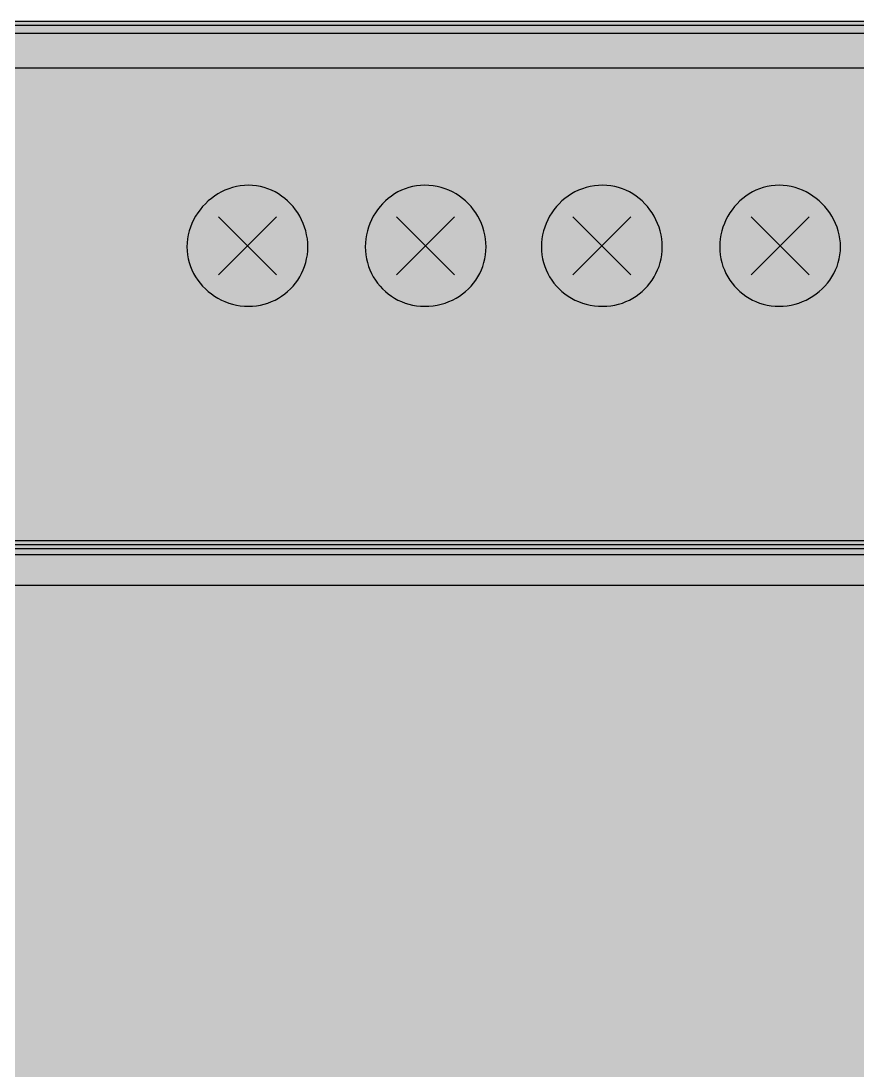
# Model space of a CAD drawing. Header units: millimetres. Extents: x 0 to 966, y -664 to 90.
# Drawn here: x 821.74 to 857.6, y -215 to -170 of the extents above; entities that cross this region are included whole.
import ezdxf

# ---------------------------------------------------------------- set-up
doc = ezdxf.new("R2010")
doc.units = ezdxf.units.MM
for name, color, linetype in [('HDL_BODY', 7, 'Continuous'), ('HDL_COLOUR', 7, 'Continuous'), ('HDL_DETAIL', 7, 'Continuous'), ('HDL_PRINT', 7, 'Continuous')]:
    doc.layers.add(name, color=color, linetype=linetype)

# ---------------------------------------------------------------- blocks, each defined once
blk = doc.blocks.new('M_R16.10.1_FRONT')
at = {"layer": 'HDL_BODY', "true_color": 0x202126}
blk.add_hatch(color=250, dxfattribs=at).paths.add_polyline_path([(0, 0), (216, 0), (216, 90), (0, 90)])
at = {"layer": 'HDL_BODY', "true_color": 0x2a2a30}
blk.add_hatch(color=250, dxfattribs=at).paths.add_polyline_path([(0.4, 20.52), (215.6, 20.52), (215.6, 68.31), (0.4, 68.31)])
at = {"layer": 'HDL_COLOUR', "true_color": 0x1a332c}
for points in [[(84.03, 80.322), (84.024, 80.497), (84.007, 80.67), (83.978, 80.84), (83.939, 81.006), (83.889, 81.169), (83.829, 81.328), (83.76, 81.483), (83.681, 81.632), (83.594, 81.776), (83.498, 81.914), (83.394, 82.045), (83.282, 82.17), (83.163, 82.287), (83.038, 82.397), (82.905, 82.498), (82.766, 82.59), (82.622, 82.674), (82.472, 82.747), (82.317, 82.811), (82.158, 82.864), (81.994, 82.906), (81.827, 82.937), (81.656, 82.956), (81.481, 82.962), (81.307, 82.956), (81.135, 82.937), (80.965, 82.906), (80.799, 82.864), (80.636, 82.811), (80.477, 82.747), (80.323, 82.674), (80.174, 82.59), (80.031, 82.498), (79.893, 82.397), (79.762, 82.287), (79.637, 82.17), (79.52, 82.045), (79.411, 81.914), (79.31, 81.776), (79.218, 81.632), (79.135, 81.483), (79.061, 81.328), (78.998, 81.169), (78.945, 81.006), (78.903, 80.84), (78.872, 80.67), (78.853, 80.497), (78.847, 80.322), (78.853, 80.148), (78.872, 79.976), (78.903, 79.809), (78.945, 79.645), (78.998, 79.485), (79.061, 79.33), (79.135, 79.18), (79.218, 79.035), (79.31, 78.897), (79.411, 78.764), (79.52, 78.638), (79.637, 78.519), (79.762, 78.408), (79.893, 78.304), (80.031, 78.208), (80.174, 78.12), (80.323, 78.042), (80.477, 77.972), (80.636, 77.913), (80.799, 77.863), (80.965, 77.824), (81.135, 77.795), (81.307, 77.778), (81.481, 77.772), (81.656, 77.778), (81.827, 77.795), (81.994, 77.824), (82.158, 77.863), (82.317, 77.913), (82.472, 77.972), (82.622, 78.042), (82.766, 78.12), (82.905, 78.208), (83.038, 78.304), (83.163, 78.408), (83.282, 78.519), (83.394, 78.638), (83.498, 78.764), (83.594, 78.897), (83.681, 79.035), (83.76, 79.18), (83.829, 79.33), (83.889, 79.485), (83.939, 79.645), (83.978, 79.809), (84.007, 79.976), (84.024, 80.148), (84.03, 80.322)], [(91.667, 80.322), (91.661, 80.497), (91.643, 80.67), (91.615, 80.84), (91.575, 81.006), (91.525, 81.169), (91.465, 81.328), (91.395, 81.483), (91.316, 81.632), (91.227, 81.776), (91.129, 81.914), (91.024, 82.045), (90.91, 82.17), (90.788, 82.287), (90.658, 82.397), (90.522, 82.498), (90.379, 82.59), (90.229, 82.674), (90.074, 82.747), (89.913, 82.811), (89.746, 82.864), (89.574, 82.906), (89.398, 82.937), (89.217, 82.956), (89.032, 82.962), (88.858, 82.956), (88.687, 82.937), (88.52, 82.906), (88.356, 82.864), (88.197, 82.811), (88.042, 82.747), (87.892, 82.674), (87.748, 82.59), (87.609, 82.498), (87.477, 82.397), (87.351, 82.287), (87.233, 82.17), (87.121, 82.045), (87.017, 81.914), (86.922, 81.776), (86.834, 81.632), (86.756, 81.483), (86.687, 81.328), (86.627, 81.169), (86.578, 81.006), (86.538, 80.84), (86.51, 80.67), (86.493, 80.497), (86.487, 80.322), (86.493, 80.148), (86.51, 79.976), (86.538, 79.809), (86.578, 79.645), (86.627, 79.485), (86.687, 79.33), (86.756, 79.18), (86.834, 79.035), (86.922, 78.897), (87.017, 78.764), (87.121, 78.638), (87.233, 78.519), (87.351, 78.408), (87.477, 78.304), (87.609, 78.208), (87.748, 78.12), (87.892, 78.042), (88.042, 77.972), (88.197, 77.913), (88.356, 77.863), (88.52, 77.824), (88.687, 77.795), (88.858, 77.778), (89.032, 77.772), (89.217, 77.778), (89.398, 77.795), (89.574, 77.824), (89.746, 77.863), (89.913, 77.913), (90.074, 77.972), (90.229, 78.042), (90.379, 78.12), (90.522, 78.208), (90.658, 78.304), (90.788, 78.408), (90.91, 78.519), (91.024, 78.638), (91.129, 78.764), (91.227, 78.897), (91.316, 79.035), (91.395, 79.18), (91.465, 79.33), (91.525, 79.485), (91.575, 79.645), (91.615, 79.809), (91.643, 79.976), (91.661, 80.148), (91.667, 80.322)], [(99.217, 80.322), (99.212, 80.497), (99.194, 80.67), (99.166, 80.84), (99.126, 81.006), (99.077, 81.169), (99.017, 81.328), (98.948, 81.483), (98.87, 81.632), (98.782, 81.776), (98.687, 81.914), (98.583, 82.045), (98.471, 82.17), (98.353, 82.287), (98.227, 82.397), (98.095, 82.498), (97.956, 82.59), (97.812, 82.674), (97.662, 82.747), (97.507, 82.811), (97.348, 82.864), (97.185, 82.906), (97.017, 82.937), (96.846, 82.956), (96.672, 82.962), (96.487, 82.956), (96.307, 82.937), (96.131, 82.906), (95.959, 82.864), (95.793, 82.811), (95.631, 82.747), (95.476, 82.674), (95.326, 82.59), (95.183, 82.498), (95.047, 82.397), (94.918, 82.287), (94.796, 82.17), (94.682, 82.045), (94.575, 81.914), (94.478, 81.776), (94.389, 81.632), (94.31, 81.483), (94.239, 81.328), (94.179, 81.169), (94.129, 81.006), (94.089, 80.84), (94.061, 80.67), (94.043, 80.497), (94.037, 80.322), (94.043, 80.148), (94.061, 79.976), (94.089, 79.809), (94.129, 79.645), (94.179, 79.485), (94.239, 79.33), (94.31, 79.18), (94.389, 79.035), (94.478, 78.897), (94.575, 78.764), (94.682, 78.638), (94.796, 78.519), (94.918, 78.408), (95.047, 78.304), (95.183, 78.208), (95.326, 78.12), (95.476, 78.042), (95.631, 77.972), (95.793, 77.913), (95.959, 77.863), (96.131, 77.824), (96.307, 77.795), (96.487, 77.778), (96.672, 77.772), (96.846, 77.778), (97.017, 77.795), (97.185, 77.824), (97.348, 77.863), (97.507, 77.913), (97.662, 77.972), (97.812, 78.042), (97.956, 78.12), (98.095, 78.208), (98.227, 78.304), (98.353, 78.408), (98.471, 78.519), (98.583, 78.638), (98.687, 78.764), (98.782, 78.897), (98.87, 79.035), (98.948, 79.18), (99.017, 79.33), (99.077, 79.485), (99.126, 79.645), (99.166, 79.809), (99.194, 79.976), (99.212, 80.148), (99.217, 80.322)], [(106.857, 80.322), (106.851, 80.497), (106.832, 80.67), (106.801, 80.84), (106.759, 81.006), (106.706, 81.169), (106.643, 81.328), (106.569, 81.483), (106.486, 81.632), (106.394, 81.776), (106.293, 81.914), (106.184, 82.045), (106.067, 82.17), (105.942, 82.287), (105.811, 82.397), (105.673, 82.498), (105.53, 82.59), (105.381, 82.674), (105.227, 82.747), (105.068, 82.811), (104.905, 82.864), (104.739, 82.906), (104.57, 82.937), (104.397, 82.956), (104.223, 82.962), (104.048, 82.956), (103.877, 82.937), (103.71, 82.906), (103.546, 82.864), (103.387, 82.811), (103.232, 82.747), (103.083, 82.674), (102.938, 82.59), (102.8, 82.498), (102.668, 82.397), (102.542, 82.287), (102.423, 82.17), (102.312, 82.045), (102.208, 81.914), (102.112, 81.776), (102.025, 81.632), (101.946, 81.483), (101.877, 81.328), (101.818, 81.169), (101.768, 81.006), (101.729, 80.84), (101.7, 80.67), (101.683, 80.497), (101.677, 80.322), (101.683, 80.148), (101.7, 79.976), (101.729, 79.809), (101.768, 79.645), (101.818, 79.485), (101.877, 79.33), (101.946, 79.18), (102.025, 79.035), (102.112, 78.897), (102.208, 78.764), (102.312, 78.638), (102.423, 78.519), (102.542, 78.408), (102.668, 78.304), (102.8, 78.208), (102.938, 78.12), (103.083, 78.042), (103.232, 77.972), (103.387, 77.913), (103.546, 77.863), (103.71, 77.824), (103.877, 77.795), (104.048, 77.778), (104.223, 77.772), (104.397, 77.778), (104.57, 77.795), (104.739, 77.824), (104.905, 77.863), (105.068, 77.913), (105.227, 77.972), (105.381, 78.042), (105.53, 78.12), (105.673, 78.208), (105.811, 78.304), (105.942, 78.408), (106.067, 78.519), (106.184, 78.638), (106.293, 78.764), (106.394, 78.897), (106.486, 79.035), (106.569, 79.18), (106.643, 79.33), (106.706, 79.485), (106.759, 79.645), (106.801, 79.809), (106.832, 79.976), (106.851, 80.148), (106.857, 80.322)]]:
    blk.add_hatch(color=250, dxfattribs=at).paths.add_polyline_path(points)
at = {"layer": 'HDL_COLOUR', "true_color": 0x9ea4a8}
for points in [[(83.253, 80.367), (83.237, 80.604), (83.191, 80.837), (83.114, 81.062), (83.009, 81.275), (82.878, 81.473), (82.721, 81.651), (82.543, 81.808), (82.345, 81.94), (82.133, 82.045), (81.908, 82.121), (81.675, 82.168), (81.438, 82.183), (81.202, 82.168), (80.969, 82.121), (80.744, 82.045), (80.531, 81.94), (80.334, 81.808), (80.156, 81.651), (79.999, 81.473), (79.867, 81.275), (79.763, 81.062), (79.686, 80.837), (79.64, 80.604), (79.624, 80.367), (79.64, 80.13), (79.686, 79.897), (79.763, 79.672), (79.867, 79.458), (79.999, 79.261), (80.156, 79.082), (80.334, 78.926), (80.531, 78.794), (80.744, 78.688), (80.969, 78.612), (81.202, 78.566), (81.438, 78.55), (81.675, 78.566), (81.908, 78.612), (82.133, 78.688), (82.345, 78.794), (82.543, 78.926), (82.721, 79.082), (82.878, 79.261), (83.009, 79.458), (83.114, 79.672), (83.191, 79.897), (83.237, 80.13)], [(90.89, 80.367), (90.874, 80.604), (90.828, 80.837), (90.752, 81.062), (90.647, 81.275), (90.515, 81.473), (90.359, 81.651), (90.18, 81.808), (89.983, 81.94), (89.77, 82.045), (89.546, 82.121), (89.313, 82.168), (89.077, 82.183), (88.84, 82.168), (88.607, 82.121), (88.383, 82.045), (88.17, 81.94), (87.973, 81.808), (87.795, 81.651), (87.638, 81.473), (87.507, 81.275), (87.402, 81.062), (87.325, 80.837), (87.279, 80.604), (87.264, 80.367), (87.279, 80.13), (87.325, 79.897), (87.402, 79.672), (87.507, 79.458), (87.638, 79.261), (87.795, 79.082), (87.973, 78.926), (88.17, 78.794), (88.383, 78.688), (88.607, 78.612), (88.84, 78.566), (89.077, 78.55), (89.313, 78.566), (89.546, 78.612), (89.77, 78.688), (89.983, 78.794), (90.18, 78.926), (90.359, 79.082), (90.515, 79.261), (90.647, 79.458), (90.752, 79.672), (90.828, 79.897), (90.874, 80.13)], [(98.44, 80.367), (98.425, 80.604), (98.379, 80.837), (98.302, 81.062), (98.198, 81.275), (98.066, 81.473), (97.909, 81.651), (97.731, 81.808), (97.534, 81.94), (97.321, 82.045), (97.097, 82.121), (96.864, 82.168), (96.627, 82.183), (96.391, 82.168), (96.158, 82.121), (95.934, 82.045), (95.721, 81.94), (95.524, 81.808), (95.345, 81.651), (95.189, 81.473), (95.057, 81.275), (94.952, 81.062), (94.876, 80.837), (94.83, 80.604), (94.814, 80.367), (94.83, 80.13), (94.876, 79.897), (94.952, 79.672), (95.057, 79.458), (95.189, 79.261), (95.345, 79.082), (95.524, 78.926), (95.721, 78.794), (95.934, 78.688), (96.158, 78.612), (96.391, 78.566), (96.627, 78.55), (96.864, 78.566), (97.097, 78.612), (97.321, 78.688), (97.534, 78.794), (97.731, 78.926), (97.909, 79.082), (98.066, 79.261), (98.198, 79.458), (98.302, 79.672), (98.379, 79.897), (98.425, 80.13)], [(106.08, 80.367), (106.065, 80.604), (106.018, 80.837), (105.942, 81.062), (105.837, 81.275), (105.705, 81.473), (105.549, 81.651), (105.371, 81.808), (105.174, 81.94), (104.961, 82.045), (104.736, 82.121), (104.504, 82.168), (104.267, 82.183), (104.03, 82.168), (103.798, 82.121), (103.573, 82.045), (103.361, 81.94), (103.163, 81.808), (102.985, 81.651), (102.829, 81.473), (102.697, 81.275), (102.592, 81.062), (102.516, 80.837), (102.47, 80.604), (102.454, 80.367), (102.47, 80.13), (102.516, 79.897), (102.592, 79.672), (102.697, 79.458), (102.829, 79.261), (102.985, 79.082), (103.163, 78.926), (103.361, 78.794), (103.573, 78.688), (103.798, 78.612), (104.03, 78.566), (104.267, 78.55), (104.504, 78.566), (104.736, 78.612), (104.961, 78.688), (105.174, 78.794), (105.371, 78.926), (105.549, 79.082), (105.705, 79.261), (105.837, 79.458), (105.942, 79.672), (106.018, 79.897), (106.065, 80.13)]]:
    blk.add_hatch(color=253, dxfattribs=at).paths.add_polyline_path(points)
at = {"layer": 'HDL_PRINT', "true_color": 0xdee1e9}
for points in [[(81.307, 82.962), (80.957, 82.962), (80.957, 85.512), (83.677, 85.512), (85.609, 83.577), (85.346, 83.312), (83.502, 85.162), (81.307, 85.162), (81.307, 82.962)], [(88.946, 82.962), (88.594, 82.962), (88.594, 85.162), (86.048, 85.162), (86.048, 85.512), (88.946, 85.512), (88.946, 82.962)], [(96.497, 82.962), (96.144, 82.962), (96.144, 85.512), (98.868, 85.512), (100.8, 83.577), (100.536, 83.312), (98.693, 85.162), (96.497, 85.162), (96.497, 82.962)], [(104.137, 82.962), (103.784, 82.962), (103.784, 85.162), (101.238, 85.162), (101.238, 85.512), (104.137, 85.512), (104.137, 82.962)], [(83.766, 75.482), (84.993, 77.683), (86.223, 75.482), (83.766, 75.482)], [(98.868, 75.482), (100.183, 77.683), (101.413, 75.482), (98.868, 75.482)], [(88.244, 75.482), (88.069, 75.482), (88.069, 76.715), (88.031, 76.708), (88.003, 76.692), (87.98, 76.67), (87.957, 76.649), (87.929, 76.632), (87.891, 76.626), (87.854, 76.594), (87.817, 76.571), (87.779, 76.556), (87.742, 76.546), (87.704, 76.542), (87.666, 76.54), (87.628, 76.54), (87.628, 76.715), (87.69, 76.744), (87.745, 76.768), (87.794, 76.787), (87.837, 76.803), (87.876, 76.82), (87.913, 76.839), (87.947, 76.861), (87.98, 76.89), (88.013, 76.928), (88.039, 76.966), (88.059, 77.004), (88.078, 77.042), (88.098, 77.08), (88.123, 77.117), (88.155, 77.154), (88.244, 77.154), (88.244, 75.482)], [(96.058, 75.482), (95.884, 75.482), (95.884, 76.715), (95.877, 76.708), (95.857, 76.692), (95.828, 76.67), (95.791, 76.649), (95.75, 76.632), (95.706, 76.626), (95.663, 76.589), (95.622, 76.565), (95.586, 76.55), (95.557, 76.543), (95.538, 76.54), (95.531, 76.54), (95.531, 76.715), (95.569, 76.72), (95.607, 76.734), (95.644, 76.756), (95.682, 76.785), (95.719, 76.817), (95.757, 76.853), (95.795, 76.89), (95.839, 76.934), (95.88, 76.976), (95.915, 77.012), (95.944, 77.042), (95.963, 77.061), (95.97, 77.068), (96.058, 77.068), (96.058, 75.482)], [(97.199, 75.482), (97.025, 75.482), (97.025, 76.715), (96.98, 76.708), (96.939, 76.692), (96.902, 76.67), (96.873, 76.649), (96.854, 76.632), (96.847, 76.626), (96.81, 76.594), (96.772, 76.571), (96.735, 76.556), (96.698, 76.546), (96.66, 76.542), (96.623, 76.54), (96.586, 76.54), (96.586, 76.715), (96.627, 76.72), (96.675, 76.734), (96.725, 76.756), (96.771, 76.785), (96.81, 76.817), (96.837, 76.853), (96.847, 76.89), (96.891, 76.934), (96.932, 76.976), (96.969, 77.012), (96.998, 77.042), (97.018, 77.061), (97.025, 77.068), (97.199, 77.068), (97.199, 75.482)], [(103.434, 75.482), (103.257, 75.482), (103.257, 76.715), (103.22, 76.708), (103.193, 76.692), (103.17, 76.67), (103.147, 76.649), (103.12, 76.632), (103.082, 76.626), (103.045, 76.594), (103.007, 76.571), (102.97, 76.556), (102.932, 76.546), (102.894, 76.542), (102.856, 76.54), (102.818, 76.54), (102.818, 76.715), (102.881, 76.719), (102.936, 76.73), (102.984, 76.747), (103.028, 76.77), (103.067, 76.797), (103.103, 76.826), (103.137, 76.858), (103.171, 76.89), (103.203, 76.928), (103.227, 76.964), (103.247, 76.997), (103.266, 77.026), (103.287, 77.048), (103.312, 77.063), (103.345, 77.068), (103.434, 77.068), (103.434, 75.482)], [(105.014, 75.661), (105.014, 75.482), (103.959, 75.482), (103.959, 75.572), (103.964, 75.61), (103.979, 75.647), (104.001, 75.685), (104.029, 75.722), (104.063, 75.76), (104.099, 75.798), (104.137, 75.836), (104.141, 75.868), (104.153, 75.901), (104.173, 75.934), (104.202, 75.967), (104.239, 76), (104.284, 76.033), (104.338, 76.067), (104.4, 76.1), (104.456, 76.132), (104.505, 76.169), (104.55, 76.21), (104.59, 76.253), (104.626, 76.297), (104.66, 76.34), (104.691, 76.381), (104.721, 76.419), (104.75, 76.45), (104.757, 76.488), (104.773, 76.516), (104.795, 76.539), (104.816, 76.562), (104.832, 76.589), (104.839, 76.626), (104.834, 76.664), (104.821, 76.702), (104.804, 76.74), (104.785, 76.778), (104.768, 76.815), (104.755, 76.853), (104.75, 76.89), (104.713, 76.895), (104.676, 76.907), (104.638, 76.925), (104.6, 76.944), (104.562, 76.961), (104.524, 76.974), (104.486, 76.979), (104.444, 76.972), (104.403, 76.956), (104.367, 76.934), (104.338, 76.913), (104.318, 76.896), (104.311, 76.89), (104.279, 76.853), (104.255, 76.815), (104.239, 76.778), (104.23, 76.74), (104.225, 76.702), (104.223, 76.664), (104.223, 76.626), (103.959, 76.626), (103.963, 76.688), (103.974, 76.743), (103.992, 76.792), (104.014, 76.836), (104.041, 76.875), (104.071, 76.911), (104.104, 76.945), (104.137, 76.979), (104.174, 77.012), (104.213, 77.036), (104.255, 77.051), (104.302, 77.061), (104.356, 77.066), (104.416, 77.068), (104.486, 77.068), (104.557, 77.068), (104.618, 77.066), (104.672, 77.061), (104.719, 77.051), (104.761, 77.036), (104.801, 77.012), (104.839, 76.979), (104.897, 76.945), (104.94, 76.911), (104.971, 76.875), (104.992, 76.836), (105.005, 76.792), (105.011, 76.743), (105.014, 76.688), (105.014, 76.626), (105.014, 76.616), (105.014, 76.59), (105.014, 76.551), (105.014, 76.503), (105.014, 76.45), (104.976, 76.414), (104.948, 76.387), (104.925, 76.364), (104.903, 76.341), (104.876, 76.313), (104.839, 76.275), (104.801, 76.237), (104.763, 76.199), (104.726, 76.162), (104.688, 76.124), (104.651, 76.087), (104.613, 76.049), (104.575, 76.011), (104.514, 75.953), (104.46, 75.908), (104.415, 75.874), (104.378, 75.847), (104.349, 75.823), (104.328, 75.801), (104.316, 75.776), (104.311, 75.747), (104.223, 75.661), (105.014, 75.661)], [(83.852, 71.435), (83.852, 74.515), (86.048, 74.515), (86.048, 74.164), (84.205, 74.164), (84.205, 73.196), (85.873, 73.196), (85.873, 72.843), (84.205, 72.843), (84.205, 71.789), (86.137, 71.789), (86.137, 71.435), (83.852, 71.435)], [(99.131, 71.435), (99.131, 74.515), (101.15, 74.515), (101.15, 74.164), (99.57, 74.164), (99.57, 73.196), (100.975, 73.196), (100.975, 72.843), (99.57, 72.843), (99.57, 71.435), (99.131, 71.435)]]:
    blk.add_hatch(color=254, dxfattribs=at).paths.add_polyline_path(points)
h = blk.add_hatch(color=254, dxfattribs=at)
h.paths.add_polyline_path([(80.693, 75.836), (80.868, 75.836), (80.868, 75.798), (80.871, 75.77), (80.879, 75.747), (80.894, 75.724), (80.919, 75.697), (80.957, 75.661), (80.967, 75.661), (80.993, 75.661), (81.032, 75.661), (81.079, 75.661), (81.132, 75.661), (81.174, 75.661), (81.205, 75.661), (81.231, 75.661), (81.263, 75.661), (81.307, 75.661), (81.396, 75.747), (81.402, 75.791), (81.418, 75.832), (81.438, 75.868), (81.459, 75.896), (81.475, 75.915), (81.481, 75.922), (81.481, 75.966), (81.481, 76.011), (81.481, 76.055), (81.481, 76.099), (81.481, 76.143), (81.481, 76.186), (81.481, 76.275), (81.476, 76.237), (81.462, 76.202), (81.441, 76.169), (81.413, 76.141), (81.38, 76.119), (81.344, 76.105), (81.307, 76.1), (81.3, 76.062), (81.28, 76.037), (81.251, 76.022), (81.215, 76.014), (81.175, 76.011), (81.132, 76.011), (81.07, 76.015), (81.015, 76.026), (80.967, 76.044), (80.923, 76.066), (80.884, 76.093), (80.847, 76.122), (80.813, 76.154), (80.779, 76.186), (80.747, 76.223), (80.716, 76.266), (80.686, 76.314), (80.659, 76.363), (80.637, 76.412), (80.619, 76.459), (80.608, 76.502), (80.604, 76.54), (80.608, 76.605), (80.619, 76.67), (80.637, 76.732), (80.659, 76.791), (80.686, 76.847), (80.716, 76.897), (80.747, 76.942), (80.779, 76.979), (80.816, 77.012), (80.859, 77.044), (80.906, 77.073), (80.955, 77.1), (81.005, 77.122), (81.052, 77.139), (81.095, 77.15), (81.132, 77.154), (81.169, 77.149), (81.206, 77.137), (81.244, 77.12), (81.281, 77.102), (81.319, 77.085), (81.357, 77.073), (81.396, 77.068), (81.433, 77.03), (81.47, 76.992), (81.507, 76.954), (81.545, 76.916), (81.583, 76.878), (81.621, 76.841), (81.659, 76.804), (81.663, 76.766), (81.673, 76.722), (81.686, 76.672), (81.702, 76.616), (81.718, 76.557), (81.732, 76.494), (81.741, 76.43), (81.745, 76.364), (81.742, 76.279), (81.734, 76.201), (81.723, 76.129), (81.709, 76.063), (81.695, 76.005), (81.682, 75.952), (81.67, 75.907), (81.662, 75.868), (81.659, 75.836), (81.621, 75.798), (81.583, 75.76), (81.545, 75.722), (81.507, 75.685), (81.47, 75.647), (81.433, 75.61), (81.396, 75.572), (81.357, 75.539), (81.319, 75.515), (81.281, 75.499), (81.244, 75.489), (81.206, 75.485), (81.169, 75.483), (81.132, 75.482), (81.062, 75.483), (81.001, 75.485), (80.948, 75.489), (80.9, 75.499), (80.857, 75.515), (80.817, 75.539), (80.779, 75.572), (80.747, 75.61), (80.724, 75.647), (80.709, 75.685), (80.7, 75.722), (80.695, 75.76), (80.693, 75.798), (80.693, 75.836)])
h.paths.add_polyline_path([(81.481, 76.54), (81.481, 76.61), (81.479, 76.67), (81.475, 76.724), (81.465, 76.771), (81.45, 76.813), (81.427, 76.852), (81.396, 76.89), (81.357, 76.895), (81.319, 76.907), (81.281, 76.925), (81.244, 76.944), (81.206, 76.961), (81.169, 76.974), (81.132, 76.979), (81.099, 76.974), (81.073, 76.959), (81.053, 76.937), (81.034, 76.909), (81.014, 76.876), (80.989, 76.841), (80.957, 76.804), (80.924, 76.798), (80.9, 76.782), (80.885, 76.755), (80.875, 76.717), (80.87, 76.668), (80.868, 76.609), (80.868, 76.54), (80.868, 76.501), (80.87, 76.464), (80.875, 76.426), (80.885, 76.389), (80.9, 76.351), (80.924, 76.313), (80.957, 76.275), (80.964, 76.269), (80.982, 76.252), (81.011, 76.231), (81.047, 76.209), (81.088, 76.193), (81.132, 76.186), (81.169, 76.191), (81.206, 76.204), (81.244, 76.221), (81.281, 76.24), (81.319, 76.258), (81.357, 76.27), (81.396, 76.275), (81.427, 76.313), (81.45, 76.351), (81.465, 76.389), (81.475, 76.426), (81.479, 76.464), (81.481, 76.501), (81.481, 76.54)])
h = blk.add_hatch(color=254, dxfattribs=at)
h.paths.add_polyline_path([(88.771, 76.275), (88.772, 76.341), (88.773, 76.405), (88.776, 76.468), (88.782, 76.527), (88.792, 76.583), (88.808, 76.633), (88.829, 76.677), (88.857, 76.715), (88.861, 76.776), (88.873, 76.831), (88.89, 76.88), (88.913, 76.924), (88.939, 76.963), (88.969, 77), (89, 77.034), (89.032, 77.068), (89.07, 77.073), (89.108, 77.085), (89.146, 77.102), (89.184, 77.12), (89.222, 77.137), (89.259, 77.149), (89.296, 77.154), (89.334, 77.149), (89.372, 77.137), (89.41, 77.12), (89.448, 77.102), (89.485, 77.085), (89.523, 77.073), (89.56, 77.068), (89.593, 77.063), (89.618, 77.048), (89.639, 77.026), (89.658, 76.997), (89.678, 76.964), (89.702, 76.928), (89.735, 76.89), (89.741, 76.883), (89.758, 76.864), (89.779, 76.836), (89.8, 76.8), (89.817, 76.759), (89.823, 76.715), (89.823, 76.653), (89.823, 76.597), (89.823, 76.545), (89.823, 76.495), (89.823, 76.445), (89.823, 76.393), (89.823, 76.337), (89.823, 76.275), (89.823, 76.21), (89.823, 76.145), (89.823, 76.082), (89.823, 76.022), (89.823, 75.966), (89.823, 75.916), (89.823, 75.872), (89.823, 75.836), (89.786, 75.793), (89.75, 75.744), (89.717, 75.694), (89.689, 75.648), (89.668, 75.608), (89.654, 75.582), (89.649, 75.572), (89.61, 75.539), (89.571, 75.515), (89.528, 75.499), (89.481, 75.489), (89.428, 75.485), (89.367, 75.483), (89.296, 75.482), (89.234, 75.483), (89.18, 75.485), (89.131, 75.492), (89.088, 75.505), (89.049, 75.526), (89.013, 75.558), (88.979, 75.602), (88.946, 75.661), (88.92, 75.692), (88.894, 75.732), (88.869, 75.781), (88.846, 75.838), (88.825, 75.901), (88.807, 75.97), (88.792, 76.042), (88.781, 76.118), (88.774, 76.196), (88.771, 76.275)])
h.paths.add_polyline_path([(88.946, 76.275), (88.949, 76.19), (88.958, 76.112), (88.972, 76.041), (88.99, 75.975), (89.012, 75.917), (89.036, 75.865), (89.063, 75.819), (89.092, 75.78), (89.121, 75.747), (89.128, 75.71), (89.147, 75.686), (89.176, 75.671), (89.212, 75.664), (89.253, 75.661), (89.296, 75.661), (89.334, 75.661), (89.372, 75.663), (89.41, 75.667), (89.448, 75.677), (89.485, 75.692), (89.523, 75.715), (89.56, 75.747), (89.586, 75.78), (89.607, 75.819), (89.622, 75.865), (89.633, 75.917), (89.641, 75.975), (89.645, 76.041), (89.648, 76.112), (89.648, 76.19), (89.649, 76.275), (89.648, 76.36), (89.648, 76.438), (89.645, 76.51), (89.641, 76.575), (89.633, 76.634), (89.622, 76.686), (89.607, 76.732), (89.586, 76.771), (89.56, 76.804), (89.523, 76.841), (89.485, 76.876), (89.448, 76.909), (89.41, 76.937), (89.372, 76.959), (89.334, 76.974), (89.296, 76.979), (89.259, 76.974), (89.224, 76.959), (89.191, 76.937), (89.163, 76.909), (89.141, 76.876), (89.126, 76.841), (89.121, 76.804), (89.092, 76.771), (89.063, 76.732), (89.036, 76.686), (89.012, 76.634), (88.99, 76.575), (88.972, 76.51), (88.958, 76.438), (88.949, 76.36), (88.946, 76.275)])
at = {"layer": 'HDL_DETAIL', "color": 251, "true_color": 0x52555c}
for points in [[(0, 89.824), (215.999, 89.824), (215.999, 0), (0, 0), (0, 89.824)], [(0.263, 90), (215.91, 90), (215.91, 0.176), (0.263, 0.176), (0.263, 90)], [(84.03, 80.322), (84.024, 80.497), (84.007, 80.67), (83.978, 80.84), (83.939, 81.006), (83.889, 81.169), (83.829, 81.328), (83.76, 81.483), (83.681, 81.632), (83.594, 81.776), (83.498, 81.914), (83.394, 82.045), (83.282, 82.17), (83.163, 82.287), (83.038, 82.397), (82.905, 82.498), (82.766, 82.59), (82.622, 82.674), (82.472, 82.747), (82.317, 82.811), (82.158, 82.864), (81.994, 82.906), (81.827, 82.937), (81.656, 82.956), (81.481, 82.962), (81.307, 82.956), (81.135, 82.937), (80.965, 82.906), (80.799, 82.864), (80.636, 82.811), (80.477, 82.747), (80.323, 82.674), (80.174, 82.59), (80.031, 82.498), (79.893, 82.397), (79.762, 82.287), (79.637, 82.17), (79.52, 82.045), (79.411, 81.914), (79.31, 81.776), (79.218, 81.632), (79.135, 81.483), (79.061, 81.328), (78.998, 81.169), (78.945, 81.006), (78.903, 80.84), (78.872, 80.67), (78.853, 80.497), (78.847, 80.322), (78.853, 80.148), (78.872, 79.976), (78.903, 79.809), (78.945, 79.645), (78.998, 79.485), (79.061, 79.33), (79.135, 79.18), (79.218, 79.035), (79.31, 78.897), (79.411, 78.764), (79.52, 78.638), (79.637, 78.519), (79.762, 78.408), (79.893, 78.304), (80.031, 78.208), (80.174, 78.12), (80.323, 78.042), (80.477, 77.972), (80.636, 77.913), (80.799, 77.863), (80.965, 77.824), (81.135, 77.795), (81.307, 77.778), (81.481, 77.772), (81.656, 77.778), (81.827, 77.795), (81.994, 77.824), (82.158, 77.863), (82.317, 77.913), (82.472, 77.972), (82.622, 78.042), (82.766, 78.12), (82.905, 78.208), (83.038, 78.304), (83.163, 78.408), (83.282, 78.519), (83.394, 78.638), (83.498, 78.764), (83.594, 78.897), (83.681, 79.035), (83.76, 79.18), (83.829, 79.33), (83.889, 79.485), (83.939, 79.645), (83.978, 79.809), (84.007, 79.976), (84.024, 80.148), (84.03, 80.322)], [(91.667, 80.322), (91.661, 80.497), (91.643, 80.67), (91.615, 80.84), (91.575, 81.006), (91.525, 81.169), (91.465, 81.328), (91.395, 81.483), (91.316, 81.632), (91.227, 81.776), (91.129, 81.914), (91.024, 82.045), (90.91, 82.17), (90.788, 82.287), (90.658, 82.397), (90.522, 82.498), (90.379, 82.59), (90.229, 82.674), (90.074, 82.747), (89.913, 82.811), (89.746, 82.864), (89.574, 82.906), (89.398, 82.937), (89.217, 82.956), (89.032, 82.962), (88.858, 82.956), (88.687, 82.937), (88.52, 82.906), (88.356, 82.864), (88.197, 82.811), (88.042, 82.747), (87.892, 82.674), (87.748, 82.59), (87.609, 82.498), (87.477, 82.397), (87.351, 82.287), (87.233, 82.17), (87.121, 82.045), (87.017, 81.914), (86.922, 81.776), (86.834, 81.632), (86.756, 81.483), (86.687, 81.328), (86.627, 81.169), (86.578, 81.006), (86.538, 80.84), (86.51, 80.67), (86.493, 80.497), (86.487, 80.322), (86.493, 80.148), (86.51, 79.976), (86.538, 79.809), (86.578, 79.645), (86.627, 79.485), (86.687, 79.33), (86.756, 79.18), (86.834, 79.035), (86.922, 78.897), (87.017, 78.764), (87.121, 78.638), (87.233, 78.519), (87.351, 78.408), (87.477, 78.304), (87.609, 78.208), (87.748, 78.12), (87.892, 78.042), (88.042, 77.972), (88.197, 77.913), (88.356, 77.863), (88.52, 77.824), (88.687, 77.795), (88.858, 77.778), (89.032, 77.772), (89.217, 77.778), (89.398, 77.795), (89.574, 77.824), (89.746, 77.863), (89.913, 77.913), (90.074, 77.972), (90.229, 78.042), (90.379, 78.12), (90.522, 78.208), (90.658, 78.304), (90.788, 78.408), (90.91, 78.519), (91.024, 78.638), (91.129, 78.764), (91.227, 78.897), (91.316, 79.035), (91.395, 79.18), (91.465, 79.33), (91.525, 79.485), (91.575, 79.645), (91.615, 79.809), (91.643, 79.976), (91.661, 80.148), (91.667, 80.322)], [(99.217, 80.322), (99.212, 80.497), (99.194, 80.67), (99.166, 80.84), (99.126, 81.006), (99.077, 81.169), (99.017, 81.328), (98.948, 81.483), (98.87, 81.632), (98.782, 81.776), (98.687, 81.914), (98.583, 82.045), (98.471, 82.17), (98.353, 82.287), (98.227, 82.397), (98.095, 82.498), (97.956, 82.59), (97.812, 82.674), (97.662, 82.747), (97.507, 82.811), (97.348, 82.864), (97.185, 82.906), (97.017, 82.937), (96.846, 82.956), (96.672, 82.962), (96.487, 82.956), (96.307, 82.937), (96.131, 82.906), (95.959, 82.864), (95.793, 82.811), (95.631, 82.747), (95.476, 82.674), (95.326, 82.59), (95.183, 82.498), (95.047, 82.397), (94.918, 82.287), (94.796, 82.17), (94.682, 82.045), (94.575, 81.914), (94.478, 81.776), (94.389, 81.632), (94.31, 81.483), (94.239, 81.328), (94.179, 81.169), (94.129, 81.006), (94.089, 80.84), (94.061, 80.67), (94.043, 80.497), (94.037, 80.322), (94.043, 80.148), (94.061, 79.976), (94.089, 79.809), (94.129, 79.645), (94.179, 79.485), (94.239, 79.33), (94.31, 79.18), (94.389, 79.035), (94.478, 78.897), (94.575, 78.764), (94.682, 78.638), (94.796, 78.519), (94.918, 78.408), (95.047, 78.304), (95.183, 78.208), (95.326, 78.12), (95.476, 78.042), (95.631, 77.972), (95.793, 77.913), (95.959, 77.863), (96.131, 77.824), (96.307, 77.795), (96.487, 77.778), (96.672, 77.772), (96.846, 77.778), (97.017, 77.795), (97.185, 77.824), (97.348, 77.863), (97.507, 77.913), (97.662, 77.972), (97.812, 78.042), (97.956, 78.12), (98.095, 78.208), (98.227, 78.304), (98.353, 78.408), (98.471, 78.519), (98.583, 78.638), (98.687, 78.764), (98.782, 78.897), (98.87, 79.035), (98.948, 79.18), (99.017, 79.33), (99.077, 79.485), (99.126, 79.645), (99.166, 79.809), (99.194, 79.976), (99.212, 80.148), (99.217, 80.322)], [(106.857, 80.322), (106.851, 80.497), (106.832, 80.67), (106.801, 80.84), (106.759, 81.006), (106.706, 81.169), (106.643, 81.328), (106.569, 81.483), (106.486, 81.632), (106.394, 81.776), (106.293, 81.914), (106.184, 82.045), (106.067, 82.17), (105.942, 82.287), (105.811, 82.397), (105.673, 82.498), (105.53, 82.59), (105.381, 82.674), (105.227, 82.747), (105.068, 82.811), (104.905, 82.864), (104.739, 82.906), (104.57, 82.937), (104.397, 82.956), (104.223, 82.962), (104.048, 82.956), (103.877, 82.937), (103.71, 82.906), (103.546, 82.864), (103.387, 82.811), (103.232, 82.747), (103.083, 82.674), (102.938, 82.59), (102.8, 82.498), (102.668, 82.397), (102.542, 82.287), (102.423, 82.17), (102.312, 82.045), (102.208, 81.914), (102.112, 81.776), (102.025, 81.632), (101.946, 81.483), (101.877, 81.328), (101.818, 81.169), (101.768, 81.006), (101.729, 80.84), (101.7, 80.67), (101.683, 80.497), (101.677, 80.322), (101.683, 80.148), (101.7, 79.976), (101.729, 79.809), (101.768, 79.645), (101.818, 79.485), (101.877, 79.33), (101.946, 79.18), (102.025, 79.035), (102.112, 78.897), (102.208, 78.764), (102.312, 78.638), (102.423, 78.519), (102.542, 78.408), (102.668, 78.304), (102.8, 78.208), (102.938, 78.12), (103.083, 78.042), (103.232, 77.972), (103.387, 77.913), (103.546, 77.863), (103.71, 77.824), (103.877, 77.795), (104.048, 77.778), (104.223, 77.772), (104.397, 77.778), (104.57, 77.795), (104.739, 77.824), (104.905, 77.863), (105.068, 77.913), (105.227, 77.972), (105.381, 78.042), (105.53, 78.12), (105.673, 78.208), (105.811, 78.304), (105.942, 78.408), (106.067, 78.519), (106.184, 78.638), (106.293, 78.764), (106.394, 78.897), (106.486, 79.035), (106.569, 79.18), (106.643, 79.33), (106.706, 79.485), (106.759, 79.645), (106.801, 79.809), (106.832, 79.976), (106.851, 80.148), (106.857, 80.322)], [(0, 67.565), (215.999, 67.565), (215.999, 22.258), (0, 22.258), (0, 67.565)], [(0.263, 67.741), (215.91, 67.741), (215.91, 22.434), (0.263, 22.434), (0.263, 67.741)]]:
    blk.add_lwpolyline(points, close=True, dxfattribs=at)
for points in [[(214.858, 89.47), (0.351, 89.47)], [(214.858, 89.47), (0.351, 89.47)], [(214.858, 89.47), (0.351, 89.47)], [(214.858, 89.47), (0.351, 89.47)], [(214.858, 89.47), (0.351, 89.47)], [(214.858, 89.47), (0.351, 89.47)], [(214.858, 89.47), (0.351, 89.47)], [(214.858, 89.47), (0.351, 89.47)], [(214.858, 89.47), (0.351, 89.47)], [(214.858, 89.47), (0.351, 89.47)], [(214.858, 89.47), (0.351, 89.47)], [(214.858, 89.47), (0.351, 89.47)], [(214.858, 89.47), (0.351, 89.47)], [(214.858, 89.47), (0.351, 89.47)], [(214.858, 89.47), (0.351, 89.47)], [(214.858, 89.47), (0.351, 89.47)], [(214.858, 89.47), (0.351, 89.47)], [(214.858, 89.47), (0.351, 89.47)], [(214.858, 89.47), (0.351, 89.47)], [(214.858, 89.47), (0.351, 89.47)], [(214.858, 89.47), (0.351, 89.47)], [(214.858, 87.977), (0.351, 87.977)], [(214.858, 87.977), (0.351, 87.977)], [(214.858, 87.977), (0.351, 87.977)], [(214.858, 87.977), (0.351, 87.977)], [(214.858, 87.977), (0.351, 87.977)], [(214.858, 87.977), (0.351, 87.977)], [(214.858, 87.977), (0.351, 87.977)], [(214.858, 87.977), (0.351, 87.977)], [(214.858, 87.977), (0.351, 87.977)], [(214.858, 87.977), (0.351, 87.977)], [(214.858, 87.977), (0.351, 87.977)], [(214.858, 87.977), (0.351, 87.977)], [(214.858, 87.977), (0.351, 87.977)], [(214.858, 87.977), (0.351, 87.977)], [(214.858, 87.977), (0.351, 87.977)], [(214.858, 87.977), (0.351, 87.977)], [(214.858, 87.977), (0.351, 87.977)], [(214.858, 87.977), (0.351, 87.977)], [(214.858, 87.977), (0.351, 87.977)], [(214.858, 87.977), (0.351, 87.977)], [(214.858, 87.977), (0.351, 87.977)], [(0.351, 67.388), (214.858, 67.388)], [(0.351, 67.388), (214.858, 67.388)], [(0.351, 67.388), (214.858, 67.388)], [(0.351, 67.388), (214.858, 67.388)], [(0.351, 67.388), (214.858, 67.388)], [(0.351, 67.388), (214.858, 67.388)], [(0.351, 67.388), (214.858, 67.388)], [(0.351, 67.388), (214.858, 67.388)], [(0.351, 67.388), (214.858, 67.388)], [(0.351, 67.388), (214.858, 67.388)], [(0.351, 67.388), (214.858, 67.388)], [(0.351, 67.388), (214.858, 67.388)], [(0.351, 67.388), (214.858, 67.388)], [(0.351, 67.388), (214.858, 67.388)], [(0.351, 67.388), (214.858, 67.388)], [(0.351, 67.388), (214.858, 67.388)], [(0.351, 67.388), (214.858, 67.388)], [(0.351, 67.388), (214.858, 67.388)], [(0.351, 67.388), (214.858, 67.388)], [(0.351, 67.388), (214.858, 67.388)], [(0.351, 67.388), (215.91, 67.388)], [(214.506, 67.124), (0.702, 67.124)], [(214.506, 67.124), (0.702, 67.124)], [(214.506, 67.124), (0.702, 67.124)], [(214.506, 67.124), (0.702, 67.124)], [(214.506, 67.124), (0.702, 67.124)], [(214.506, 67.124), (0.702, 67.124)], [(214.506, 67.124), (0.702, 67.124)], [(214.506, 67.124), (0.702, 67.124)], [(214.506, 67.124), (0.702, 67.124)], [(214.506, 67.124), (0.702, 67.124)], [(214.506, 67.124), (0.702, 67.124)], [(214.506, 67.124), (0.702, 67.124)], [(214.506, 67.124), (0.702, 67.124)], [(214.506, 67.124), (0.702, 67.124)], [(214.506, 67.124), (0.702, 67.124)], [(214.506, 67.124), (0.702, 67.124)], [(214.506, 67.124), (0.702, 67.124)], [(214.506, 67.124), (0.702, 67.124)], [(214.506, 67.124), (0.702, 67.124)], [(214.506, 67.124), (0.702, 67.124)], [(215.999, 67.124), (0.702, 67.124)], [(214.506, 65.806), (0.702, 65.806)], [(214.506, 65.806), (0.702, 65.806)], [(214.506, 65.806), (0.702, 65.806)], [(214.506, 65.806), (0.702, 65.806)], [(214.506, 65.806), (0.702, 65.806)], [(214.506, 65.806), (0.702, 65.806)], [(214.506, 65.806), (0.702, 65.806)], [(214.506, 65.806), (0.702, 65.806)], [(214.506, 65.806), (0.702, 65.806)], [(214.506, 65.806), (0.702, 65.806)], [(214.506, 65.806), (0.702, 65.806)], [(214.506, 65.806), (0.702, 65.806)], [(214.506, 65.806), (0.702, 65.806)], [(214.506, 65.806), (0.702, 65.806)], [(214.506, 65.806), (0.702, 65.806)], [(214.506, 65.806), (0.702, 65.806)], [(214.506, 65.806), (0.702, 65.806)], [(214.506, 65.806), (0.702, 65.806)], [(214.506, 65.806), (0.702, 65.806)], [(214.506, 65.806), (0.702, 65.806)], [(215.91, 65.806), (0.702, 65.806)]]:
    blk.add_lwpolyline(points, dxfattribs=at)
at = {"layer": 'HDL_DETAIL', "color": 250, "true_color": 0x25292b}
for points in [[(80.195, 79.121), (82.682, 81.612)], [(80.195, 81.612), (82.682, 79.121)], [(87.833, 79.121), (90.32, 81.612)], [(87.833, 81.612), (90.32, 79.121)], [(95.384, 79.121), (97.871, 81.612)], [(95.384, 81.612), (97.871, 79.121)], [(103.024, 79.121), (105.51, 81.612)], [(103.024, 81.612), (105.51, 79.121)]]:
    blk.add_lwpolyline(points, dxfattribs=at)

msp = doc.modelspace()

# ---------------------------------------------------------------- block references
msp.add_blockref('M_R16.10.1_FRONT', (750, -260))

doc.saveas('drawing.dxf')
